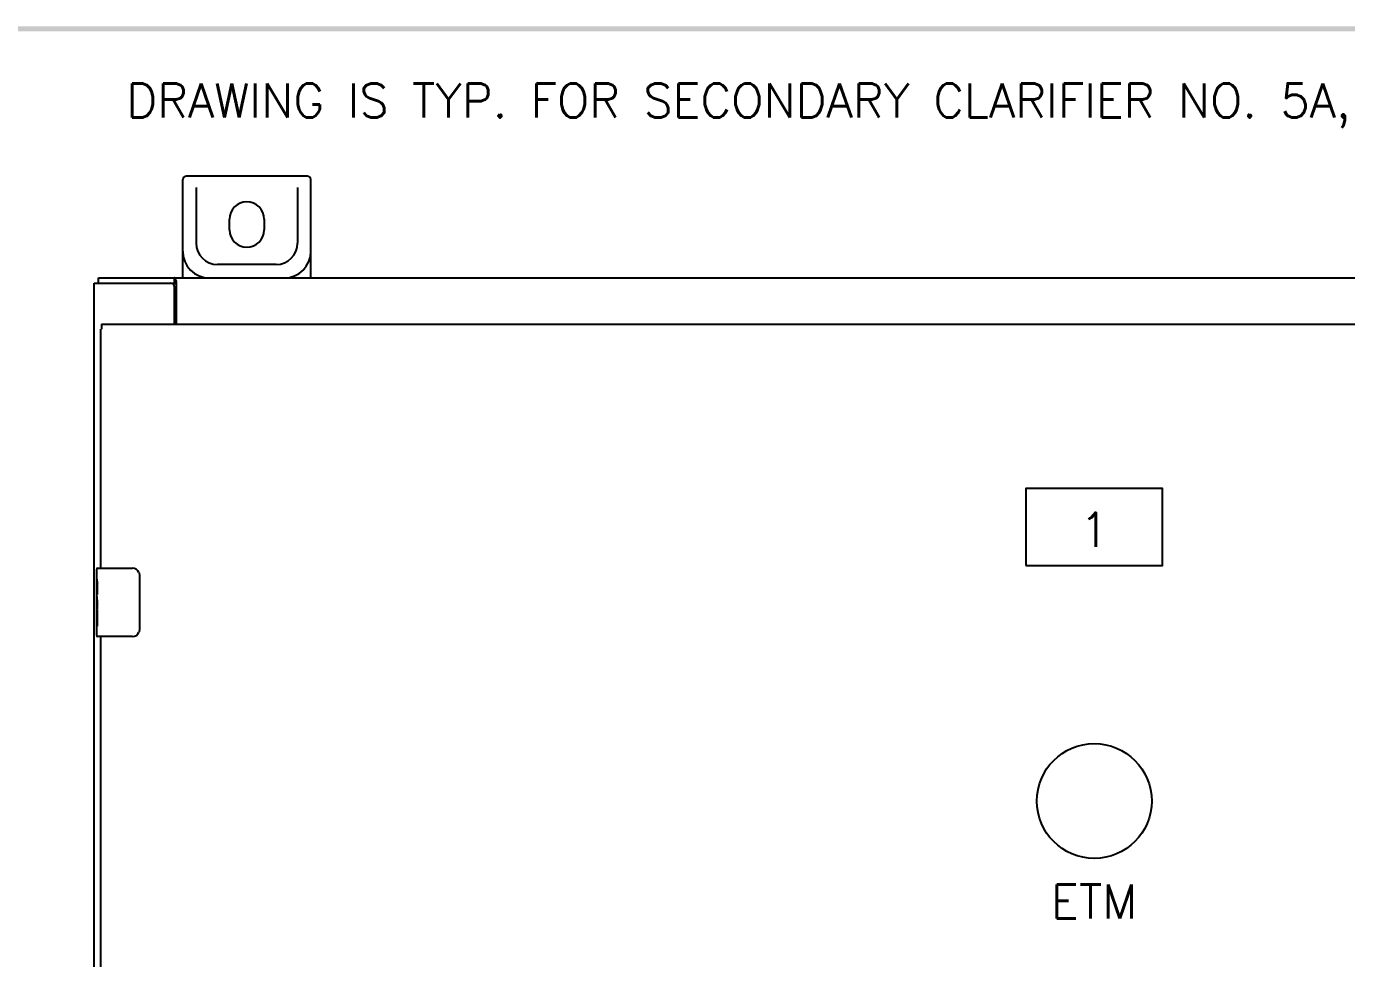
# Model space of a CAD drawing. Header units: inches. Extents: x 0 to 99.3, y 0 to 66.2.
# Drawn here: x 36.88 to 56.2, y 52.52 to 66.17 of the extents above; entities that cross this region are included whole.
import ezdxf
from ezdxf.enums import TextEntityAlignment as Align

# ---------------------------------------------------------------- set-up
doc = ezdxf.new("R2010")
doc.units = ezdxf.units.IN
doc.header["$LTSCALE"] = 0.5
doc.header["$MEASUREMENT"] = 0
for name, color, linetype in [('PNPD', 7, 'Continuous'), ('PNPG', 72, 'Continuous'), ('PSYMS', 7, 'Continuous'), ('PTAG', 150, 'Continuous')]:
    doc.layers.add(name, color=color, linetype=linetype)
doc.styles.get("Standard").update_dxf_attribs({"font": 'romans.shx'})
doc.styles.add('WD', font='romans.shx')

# ---------------------------------------------------------------- blocks, each defined once
blk = doc.blocks.new('S&L Title Block V2')
at = {"color": 2}
blk.add_trace([(0, 22.5875), (0.025, 22.5625), (33.9, 22.5875), (33.875, 22.5625)], dxfattribs=at)
for tag, height, p in [('TITLE#1', 0.15, (31.1101, 1.7386)), ('TITLE#2', 0.1, (31.1294, 1.58))]:
    blk.add_attdef(tag, text='', height=height).set_placement(p, align=Align.CENTER)
for tag, p, height in [('DRAWNBY', (28.9679, 0.7345), 0.1), ('SCALE', (30.6441, 0.7308), 0.1), ('CHKBY', (28.9754, 0.4287), 0.1), ('DATE', (30.6526, 0.4486), 0.1), ('SH#', (32.9927, 0.197), 0.125)]:
    blk.add_attdef(tag, p, '', height=height)
blk.add_attdef('JOB#', text='', height=0.125).set_placement((32.8299, 0.1952), align=Align.RIGHT)
at = {"flags": 9}
blk.add_attdef('WD_TB', (0, 0), '', height=0.1, dxfattribs=at)
blk = doc.blocks.new('PNL3CF9')
at = {"layer": 'PSYMS'}
blk.add_circle((0, 0), 0.84, dxfattribs=at)
at = {"style": 'WD', "width": 0.9, "flags": 8}
blk.add_attdef('P_TAG1', text='', height=0.125, dxfattribs=at).set_placement((0, 0), align=Align.MIDDLE_CENTER)
for tag, p in [('RATING1', (0, -0.28125)), ('RATING2', (0, -0.4375))]:
    blk.add_attdef(tag, text='', height=0.125, dxfattribs=at).set_placement(p, align=Align.CENTER)
blk = doc.blocks.new('NPXXD3')
at = {"style": 'WD'}
for tag, height, width, flags, p in [('DESC1', 0.125, 0.9, 8, (0, 0.125)), ('DESC2', 0.125, 0.9, 8, (0, -0.062)), ('DESC3', 0.125, 0.9, 8, (0, -0.25)), ('ASSYCODE', 0.01, 0.9, 9, (0.328, -0.109)), ('MFG', 0.01, 0.9, 9, (0.328, -0.077)), ('CAT', 0.01, 0.9, 9, (0.328, -0.093)), ('POS2', 0.1, 0.7, 8, (0, -0.391))]:
    blk.add_attdef(tag, text='', height=height, dxfattribs=dict(at, width=width, flags=flags)).set_placement(p, align=Align.CENTER)
at = {"style": 'WD', "width": 0.7, "flags": 8}
blk.add_attdef('POS1', text='', height=0.1, dxfattribs=at).set_placement((-0.312, -0.516), align=Align.RIGHT)
blk.add_attdef('POS3', (0.312, -0.516), '', height=0.1, dxfattribs=at)
blk = doc.blocks.new('SCE-42XEL3112SS6LP')
at = {"linetype": 'Continuous'}
for p, q in [((2.859, 2.627), (2.859, 44.477)), ((2.859, 44.477), (3.974, 44.477)), ((2.922, 44.477), (2.922, 44.552)), ((2.922, 44.552), (34.171, 44.552)), ((3.974, 44.477), (4.031, 44.477)), ((4.031, 44.477), (4.031, 44.552)), ((4.061, 43.877), (4.061, 44.509)), ((4.034, 43.877), (4.034, 44.417)), ((2.967, 43.877), (2.967, 43.802)), ((2.967, 43.877), (32.016, 43.877)), ((2.954, 40.302), (2.954, 43.802)), ((2.954, 43.802), (2.967, 43.802)), ((2.894, 40.143), (2.894, 40.287)), ((2.909, 40.302), (3.419, 40.302)), ((3.519, 40.202), (3.519, 39.402)), ((2.894, 39.887), (2.894, 40.14)), ((2.903, 40.085), (2.894, 40.085)), ((2.904, 39.917), (2.904, 40.074)), ((2.894, 39.917), (2.904, 39.917)), ((2.894, 39.317), (2.894, 39.885)), ((2.897, 39.854), (2.894, 39.854)), ((2.894, 39.723), (2.903, 39.723)), ((2.894, 39.687), (2.904, 39.687)), ((2.894, 39.624), (2.904, 39.624)), ((2.904, 39.734), (2.904, 39.787)), ((2.904, 39.456), (2.904, 39.687)), ((2.894, 39.456), (2.904, 39.456)), ((3.419, 39.302), (2.909, 39.302)), ((2.954, 24.052), (2.954, 39.302))]:
    blk.add_line(p, q, dxfattribs=at)
for points in [[(4.05, 44.531), (4.048, 44.533), (4.047, 44.536), (4.046, 44.538), (4.045, 44.54), (4.044, 44.542), (4.043, 44.544), (4.042, 44.545), (4.041, 44.547), (4.039, 44.548), (4.038, 44.549), (4.037, 44.55), (4.036, 44.551), (4.035, 44.551), (4.033, 44.552), (4.032, 44.552), (4.031, 44.552)], [(4.041, 44.469), (4.04, 44.471), (4.039, 44.472), (4.038, 44.473), (4.037, 44.474), (4.036, 44.475), (4.035, 44.476), (4.034, 44.476), (4.033, 44.477), (4.032, 44.477), (4.031, 44.477)], [(4.061, 44.456), (4.06, 44.456), (4.058, 44.456), (4.057, 44.456), (4.056, 44.456), (4.055, 44.457), (4.054, 44.457), (4.053, 44.457), (4.052, 44.458), (4.05, 44.459), (4.049, 44.46), (4.048, 44.461), (4.047, 44.462), (4.046, 44.463), (4.045, 44.464), (4.044, 44.465), (4.043, 44.467), (4.041, 44.469)], [(4.061, 44.509), (4.06, 44.51), (4.059, 44.512), (4.057, 44.514), (4.056, 44.516), (4.055, 44.518), (4.054, 44.52), (4.053, 44.523), (4.052, 44.526), (4.05, 44.531)], [(3.512, 40.238), (3.514, 40.233), (3.516, 40.227), (3.517, 40.221), (3.518, 40.215), (3.519, 40.208), (3.519, 40.202)], [(2.894, 40.143), (2.894, 40.14), (2.895, 40.136), (2.895, 40.13), (2.897, 40.124), (2.898, 40.117), (2.899, 40.11), (2.901, 40.101), (2.902, 40.093)], [(2.902, 40.093), (2.903, 40.083), (2.904, 40.074)], [(2.894, 39.887), (2.894, 39.88), (2.895, 39.872), (2.895, 39.864), (2.897, 39.855)], [(2.897, 39.855), (2.9, 39.828), (2.901, 39.819), (2.902, 39.811), (2.903, 39.802), (2.903, 39.794), (2.904, 39.787)], [(2.904, 39.734), (2.903, 39.727), (2.903, 39.721), (2.903, 39.715), (2.902, 39.709), (2.901, 39.703), (2.901, 39.698)], [(3.519, 39.402), (3.519, 39.396), (3.518, 39.39), (3.517, 39.383), (3.516, 39.377), (3.514, 39.372), (3.512, 39.366)]]:
    blk.add_lwpolyline(points, dxfattribs=at)
for centre, radius, start, end in [((3.974, 44.417), 0.06, 0, 90), ((2.909, 40.287), 0.015, 90, 180), ((3.419, 40.202), 0.1, 21.1999, 90), ((2.909, 39.317), 0.015, 180, 270), ((3.419, 39.402), 0.1, 270, 338.7946)]:
    blk.add_arc(centre, radius, start, end, dxfattribs=at)
blk.add_ellipse((3.094, 39.72), major_axis=(0.2, 0), ratio=0.432808, start_param=3.141593, end_param=3.403409, dxfattribs=at)
blk = doc.blocks.new('FEET')
at = {"color": 7, "linetype": 'Continuous'}
for p, q in [((40.992, 63.976), (39.219, 63.976)), ((39.168, 62.486), (39.168, 63.925)), ((39.363, 63.81), (39.363, 62.994)), ((40.847, 63.81), (40.847, 62.994)), ((41.043, 62.486), (41.043, 63.925)), ((39.851, 63.189), (39.851, 63.345)), ((40.359, 63.345), (40.359, 63.189)), ((40.535, 62.681), (39.676, 62.681)), ((39.558, 62.486), (40.652, 62.486))]:
    blk.add_line(p, q, dxfattribs=at)
for centre, radius, start, end in [((39.219, 63.925), 0.0508, 90, 180), ((40.992, 63.925), 0.0508, 0, 90), ((40.105, 63.345), 0.254, 0, 180), ((40.105, 63.189), 0.254, 180, 0), ((39.676, 62.994), 0.312, 180, 270), ((40.535, 62.994), 0.312, 270, 0), ((39.558, 62.876), 0.391, 180, 270), ((40.652, 62.876), 0.391, 270, 0)]:
    blk.add_arc(centre, radius, start, end, dxfattribs=at)

msp = doc.modelspace()

# ---------------------------------------------------------------- linework, layer by layer
at = {"layer": 'PNPG'}
msp.add_lwpolyline([(51.5058, 58.2779), (53.5058, 58.2779), (53.5058, 59.4029), (51.5058, 59.4029)], close=True, dxfattribs=at)

# ---------------------------------------------------------------- block references
at = {"xscale": 2.929396860719451, "yscale": 2.929396860719451, "zscale": 2.929396860719451}
msp.add_blockref('S&L Title Block V2', (0, 0), dxfattribs=at)
msp.add_blockref('FEET', (0, 0))
ref = msp.add_blockref('NPXXD3', (52.5058, 58.9029))
ref.add_attrib('DESC2', '1', dxfattribs={"layer": 'PNPD', "height": 0.5, "style": 'WD', "flags": 8}).set_placement((52.5058, 58.5508), align=Align.CENTER)
at = {"layer": 'PSYMS'}
msp.add_blockref('SCE-42XEL3112SS6LP', (35.0145, 17.9336), dxfattribs=at)
ref = msp.add_blockref('PNL3CF9', (52.5058, 54.8276), dxfattribs=at)
ref.add_attrib('P_TAG1', 'ETM', dxfattribs={"layer": 'PTAG', "height": 0.5, "style": 'WD', "flags": 8}).set_placement((52.5058, 53.3557), align=Align.MIDDLE_CENTER)

# ---------------------------------------------------------------- texts
at = {"insert": (38.3443, 65.3335), "char_height": 0.5, "width": 30.481444, "attachment_point": 1}
msp.add_mtext('DRAWING IS TYP. FOR SECONDARY CLARIFIER NO. 5A, 5B, 6A, 6B SCUM PITS', dxfattribs=at)

doc.saveas('drawing.dxf')
